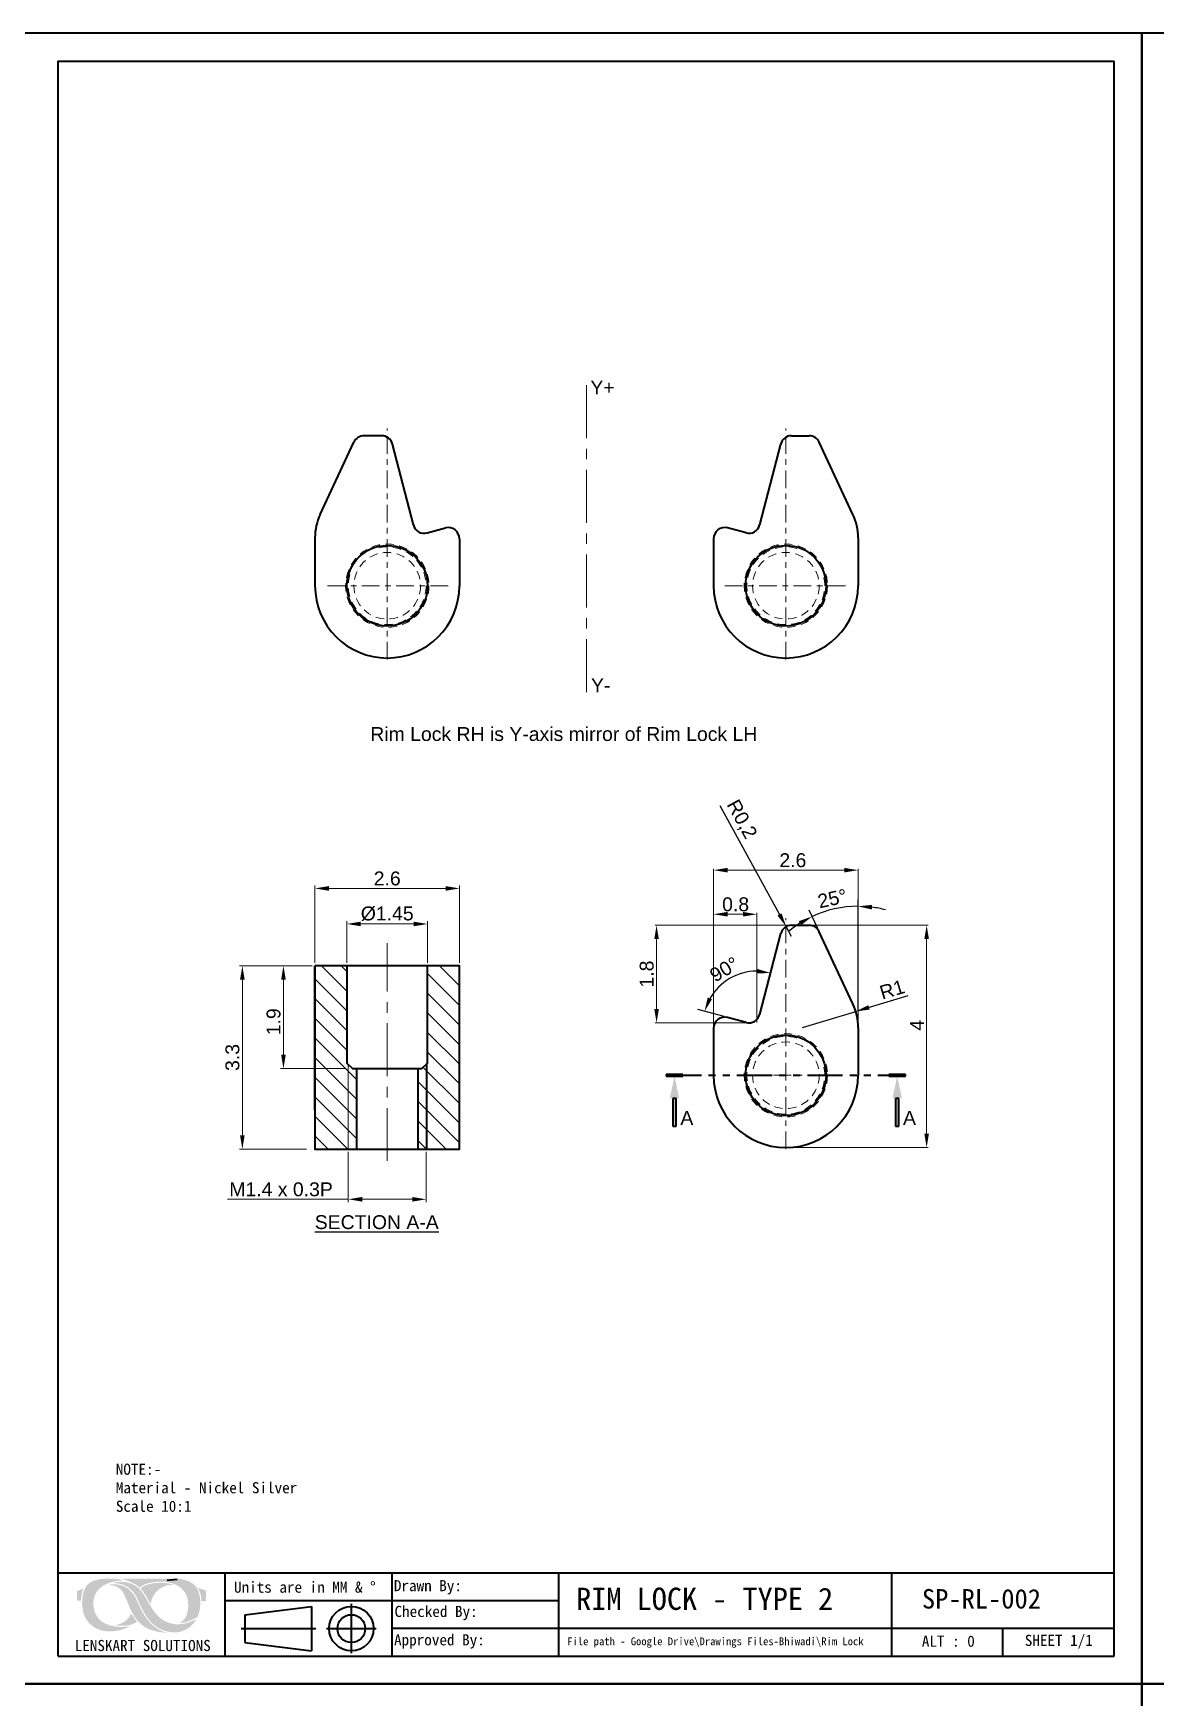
# Model space of a CAD drawing. Header units: millimetres. Extents: x 219 to 785, y 160 to 284.
# Drawn here: x 681.46 to 701.66, y 225.52 to 255.47 of the extents above; entities that cross this region are included whole.
import ezdxf
from ezdxf.enums import TextEntityAlignment as Align

# ---------------------------------------------------------------- set-up
doc = ezdxf.new("R2010")
doc.units = ezdxf.units.MM
for name, pattern in [('CENTER', [50.8, 31.75, -6.35, 6.35, -6.35]), ('HIDDEN', [0.075, 0.05, -0.025]), ('PHANTOM', [63.5, 31.75, -6.35, 6.35, -6.35, 6.35, -6.35])]:
    doc.linetypes.add(name, pattern=pattern)
doc.layers.get('0').update_dxf_attribs({"lineweight": 35})
for name, color, linetype, lineweight in [('Center line', 2, 'CENTER', 18), ('Dimension', 3, 'Continuous', 18), ('Hatch', 6, 'Continuous', 18), ('hidden line', 1, 'HIDDEN', 15), ('Section', 6, 'PHANTOM', 35), ('Text', 4, 'Continuous', 25), ('绘图层', 7, 'Continuous', 13)]:
    doc.layers.add(name, color=color, linetype=linetype, lineweight=lineweight)
doc.layers.add('图框-线条', color=7, linetype='Continuous')
doc.styles.get("Standard").update_dxf_attribs({"font": 'arial.ttf'})
doc.styles.add('宋体', font='SimSun.ttf')
doc.styles.add('样式 1', font='romant.shx')
doc.dimstyles.new('ISO-25', dxfattribs={"dimtxt": 2.5, "dimasz": 2.5, "dimexe": 1.25, "dimexo": 0.625, "dimtad": 1, "dimtxsty": 'Standard', "dimcen": 2.5, "dimadec": 0, "dimazin": 0, "dimtfac": 1, "dimtmove": 0, "dimatfit": 3, "dimfxl": 1, "dimarcsym": 0})
doc.dimstyles.new('ISO-25$0', dxfattribs={"dimtxt": 2.5, "dimasz": 2.5, "dimexe": 0.5, "dimexo": 1, "dimgap": 1, "dimtad": 0, "dimtih": 1, "dimtoh": 1, "dimdec": 1, "dimzin": 10, "dimdsep": 46, "dimlunit": 6, "dimtxsty": '样式 1', "dimcen": 0, "dimclrd": 256, "dimclre": 256, "dimclrt": 7, "dimazin": 0, "dimtfac": 1, "dimtdec": 1, "dimtofl": 0, "dimtmove": 0, "dimatfit": 0, "dimfxl": 1, "dimtolj": 1, "dimtzin": 10, "dimarcsym": 0})
doc.dimstyles.new('SIMPLEX', dxfattribs={"dimtxt": 2.5, "dimasz": 2.5, "dimexe": 0.5, "dimexo": 0.5, "dimgap": 0.5, "dimtad": 1, "dimzin": 0, "dimdsep": 46, "dimtxsty": 'Standard', "dimcen": 0, "dimclrd": 256, "dimclre": 256, "dimclrt": 256, "dimadec": 0, "dimazin": 0, "dimtm": 1e-09, "dimtfac": 0.75, "dimtofl": 0, "dimtmove": 0, "dimatfit": 3, "dimfxl": 1, "dimtzin": 0, "dimlwd": -1, "dimlwe": -1, "dimarcsym": 0})

# ---------------------------------------------------------------- blocks, each defined once
blk = doc.blocks.new('_FILLED')
at = {"color": 0, "linetype": 'ByBlock'}
blk.add_solid([(0, 0), (-1, 0.214), (-1, -0.214)], dxfattribs=at)
blk = doc.blocks.new('section arrow')
at = {"layer": 'Section'}
h = blk.add_hatch(color=256, dxfattribs=at)
h.dxf.hatch_style = 1
h.paths.add_polyline_path([(6987.516, 2336.116), (6987.516, 2336.053), (6988.016, 2336.053), (6988.016, 2336.116)])
h.paths.add_polyline_path([(6988.416, 2335.935), (6988.448, 2335.935), (6988.448, 2336.235), (6988.416, 2336.235)])
for points in [[(6988.016, 2336.116), (6987.516, 2336.116), (6987.516, 2336.053), (6988.016, 2336.053)], [(6988.448, 2335.935), (6988.448, 2336.235), (6988.416, 2336.235), (6988.416, 2335.935)]]:
    blk.add_lwpolyline(points, close=True, dxfattribs=at)
at = {"layer": 'Section', "xscale": 0.4, "yscale": 0.4, "zscale": 0.4}
blk.add_blockref('_FILLED', (6988.416, 2336.085), dxfattribs=at)
blk = doc.blocks.new('*D186')
at = {"layer": 'Defpoints', "color": 0, "transparency": 16777216}
for p in [(695.41, 239.421), (695.003, 235.421), (697.537, 235.421)]:
    blk.add_point(p, dxfattribs=at)
at = {"layer": 'Dimension', "transparency": 16777216}
for p, q in [((695.46, 239.421), (697.562, 239.421)), ((697.537, 239.171), (697.537, 235.671)), ((695.053, 235.421), (697.562, 235.421))]:
    blk.add_line(p, q, dxfattribs=at)
for points in [[(697.495, 239.171), (697.578, 239.171), (697.537, 239.421)], [(697.495, 235.671), (697.578, 235.671), (697.537, 235.421)]]:
    blk.add_solid(points, dxfattribs=at)
at = {"layer": 'Dimension', "transparency": 16777216, "insert": (697.362, 237.621), "char_height": 0.25, "attachment_point": 5, "rotation": 90}
blk.add_mtext('4', dxfattribs=at)
blk = doc.blocks.new('*D187')
at = {"layer": 'Defpoints', "color": 0, "transparency": 16777216}
for p in [(687.129, 235.392), (688.529, 235.392), (687.129, 234.49)]:
    blk.add_point(p, dxfattribs=at)
at = {"layer": 'Dimension', "transparency": 16777216}
for p, q in [((687.129, 235.342), (687.129, 234.44)), ((688.529, 235.342), (688.529, 234.44)), ((687.129, 234.49), (684.957, 234.49)), ((688.279, 234.49), (687.379, 234.49))]:
    blk.add_line(p, q, dxfattribs=at)
for points in [[(687.379, 234.532), (687.379, 234.448), (687.129, 234.49)], [(688.279, 234.532), (688.279, 234.448), (688.529, 234.49)]]:
    blk.add_solid(points, dxfattribs=at)
at = {"layer": 'Dimension', "transparency": 16777216, "insert": (685.918, 234.668), "char_height": 0.25, "attachment_point": 5}
blk.add_mtext('M1.4 x 0.3P', dxfattribs=at)
blk = doc.blocks.new('*D188')
at = {"layer": 'Defpoints', "color": 0, "transparency": 16777216}
for p in [(685.222, 238.692), (686.429, 238.692), (686.429, 235.392)]:
    blk.add_point(p, dxfattribs=at)
at = {"layer": 'Dimension', "transparency": 16777216}
for p, q in [((686.379, 238.692), (685.172, 238.692)), ((685.222, 235.642), (685.222, 238.442)), ((686.379, 235.392), (685.172, 235.392))]:
    blk.add_line(p, q, dxfattribs=at)
for points in [[(685.18, 238.442), (685.263, 238.442), (685.222, 238.692)], [(685.18, 235.642), (685.263, 235.642), (685.222, 235.392)]]:
    blk.add_solid(points, dxfattribs=at)
at = {"layer": 'Dimension', "transparency": 16777216, "insert": (685.044, 237.042), "char_height": 0.25, "attachment_point": 5, "rotation": 90}
blk.add_mtext('3.3', dxfattribs=at)
blk = doc.blocks.new('*D189')
at = {"layer": 'Defpoints', "color": 0, "transparency": 16777216}
for p in [(687.104, 239.444), (687.104, 238.692), (688.554, 238.692)]:
    blk.add_point(p, dxfattribs=at)
at = {"layer": 'Dimension', "transparency": 16777216}
for p, q in [((687.104, 238.742), (687.104, 239.494)), ((688.304, 239.444), (687.354, 239.444)), ((688.554, 238.742), (688.554, 239.494))]:
    blk.add_line(p, q, dxfattribs=at)
for points in [[(687.354, 239.486), (687.354, 239.403), (687.104, 239.444)], [(688.304, 239.486), (688.304, 239.403), (688.554, 239.444)]]:
    blk.add_solid(points, dxfattribs=at)
at = {"layer": 'Dimension', "transparency": 16777216, "insert": (687.829, 239.629), "char_height": 0.25, "attachment_point": 5}
blk.add_mtext('%%c1.45', dxfattribs=at)
blk = doc.blocks.new('*D190')
at = {"layer": 'Defpoints', "color": 0, "transparency": 16777216}
for p in [(686.529, 238.692), (685.961, 236.842), (687.129, 236.842)]:
    blk.add_point(p, dxfattribs=at)
at = {"layer": 'Dimension', "transparency": 16777216}
for p, q in [((686.479, 238.692), (685.911, 238.692)), ((685.961, 238.442), (685.961, 237.092)), ((687.079, 236.842), (685.911, 236.842))]:
    blk.add_line(p, q, dxfattribs=at)
for points in [[(685.92, 238.442), (686.003, 238.442), (685.961, 238.692)], [(685.92, 237.092), (686.003, 237.092), (685.961, 236.842)]]:
    blk.add_solid(points, dxfattribs=at)
at = {"layer": 'Dimension', "transparency": 16777216, "insert": (685.784, 237.684), "char_height": 0.25, "attachment_point": 5, "rotation": 90}
blk.add_mtext('1.9', dxfattribs=at)
blk = doc.blocks.new('*D191')
at = {"layer": 'Defpoints', "color": 0, "transparency": 16777216}
for p in [(689.129, 240.084), (686.529, 238.692), (689.129, 238.692)]:
    blk.add_point(p, dxfattribs=at)
at = {"layer": 'Dimension', "transparency": 16777216}
for p, q in [((686.529, 238.742), (686.529, 240.134)), ((686.779, 240.084), (688.879, 240.084)), ((689.129, 238.742), (689.129, 240.134))]:
    blk.add_line(p, q, dxfattribs=at)
for points in [[(686.779, 240.126), (686.779, 240.042), (686.529, 240.084)], [(688.879, 240.126), (688.879, 240.042), (689.129, 240.084)]]:
    blk.add_solid(points, dxfattribs=at)
at = {"layer": 'Dimension', "transparency": 16777216, "insert": (687.829, 240.262), "char_height": 0.25, "attachment_point": 5}
blk.add_mtext('2.6', dxfattribs=at)
blk = doc.blocks.new('*D193')
at = {"layer": 'Defpoints', "color": 0, "transparency": 16777216}
for p in [(695.105, 239.421), (692.676, 237.665), (694.338, 237.665)]:
    blk.add_point(p, dxfattribs=at)
at = {"layer": 'Dimension', "transparency": 16777216}
for p, q in [((695.055, 239.421), (692.651, 239.421)), ((692.676, 239.171), (692.676, 237.915)), ((694.288, 237.665), (692.651, 237.665))]:
    blk.add_line(p, q, dxfattribs=at)
for points in [[(692.635, 239.171), (692.718, 239.171), (692.676, 239.421)], [(692.635, 237.915), (692.718, 237.915), (692.676, 237.665)]]:
    blk.add_solid(points, dxfattribs=at)
at = {"layer": 'Dimension', "transparency": 16777216, "insert": (692.499, 238.543), "char_height": 0.25, "attachment_point": 5, "rotation": 90}
blk.add_mtext('1.8', dxfattribs=at)
blk = doc.blocks.new('*D194')
at = {"layer": 'Defpoints', "color": 0, "transparency": 16777216}
for p in [(694.481, 239.619), (693.703, 237.568), (694.481, 237.62)]:
    blk.add_point(p, dxfattribs=at)
at = {"layer": 'Dimension', "transparency": 16777216}
for p, q in [((693.703, 237.618), (693.703, 239.644)), ((693.953, 239.619), (694.231, 239.619)), ((694.481, 237.67), (694.481, 239.644))]:
    blk.add_line(p, q, dxfattribs=at)
for points in [[(693.953, 239.661), (693.953, 239.578), (693.703, 239.619)], [(694.231, 239.661), (694.231, 239.578), (694.481, 239.619)]]:
    blk.add_solid(points, dxfattribs=at)
at = {"layer": 'Dimension', "transparency": 16777216, "insert": (694.099, 239.797), "char_height": 0.25, "attachment_point": 5}
blk.add_mtext('0.8', dxfattribs=at)
blk = doc.blocks.new('*D192')
at = {"layer": 'Defpoints', "color": 0, "transparency": 16777216}
for p in [(696.303, 240.412), (693.703, 237.568), (696.303, 237.582)]:
    blk.add_point(p, dxfattribs=at)
at = {"layer": 'Dimension', "transparency": 16777216}
for p, q in [((693.703, 237.618), (693.703, 240.437)), ((693.953, 240.412), (696.053, 240.412)), ((696.303, 237.632), (696.303, 240.437))]:
    blk.add_line(p, q, dxfattribs=at)
for points in [[(693.953, 240.454), (693.953, 240.371), (693.703, 240.412)], [(696.053, 240.454), (696.053, 240.371), (696.303, 240.412)]]:
    blk.add_solid(points, dxfattribs=at)
at = {"layer": 'Dimension', "transparency": 16777216, "insert": (695.129, 240.59), "char_height": 0.25, "attachment_point": 5}
blk.add_mtext('2.6', dxfattribs=at)
blk = doc.blocks.new('*D195')
at = {"layer": 'Defpoints', "color": 0, "transparency": 16777216}
for p in [(696.02, 239.741), (695.603, 239.305), (696.21, 238.005), (696.303, 237.582), (696.303, 236.721)]:
    blk.add_point(p, dxfattribs=at)
at = {"layer": 'Dimension', "color": 0, "lineweight": -2, "transparency": 16777216}
for p, q in [((695.577, 239.362), (695.423, 239.692)), ((696.303, 237.867), (696.303, 239.887))]:
    blk.add_line(p, q, dxfattribs=at)
for start, end in [(90, 115), (75.358, 82.679), (122.321, 129.642)]:
    blk.add_arc((696.303, 237.804), 1.958, start, end, dxfattribs=at)
at = {"layer": 'Dimension', "color": 0, "transparency": 16777216}
for points in [[(696.55, 239.704), (696.556, 239.788), (696.303, 239.762)], [(695.237, 239.495), (695.277, 239.422), (695.476, 239.579)]]:
    blk.add_solid(points, dxfattribs=at)
at = {"layer": 'Dimension', "color": 0, "transparency": 16777216, "insert": (695.839, 239.901), "char_height": 0.25, "attachment_point": 5, "rotation": 12.5}
blk.add_mtext('25°', dxfattribs=at)
blk = doc.blocks.new('*D196')
at = {"layer": 'Defpoints', "color": 0, "transparency": 16777216}
for p in [(694.911, 239.271), (694.224, 238.56), (694.532, 237.815), (693.955, 237.761), (694.286, 237.672)]:
    blk.add_point(p, dxfattribs=at)
at = {"layer": 'Dimension', "color": 0, "lineweight": -2, "transparency": 16777216}
blk.add_line((693.895, 237.777), (693.419, 237.905), dxfattribs=at)
blk.add_arc((694.481, 237.62), 0.975, 90.1391, 150.2617, dxfattribs=at)
at = {"layer": 'Dimension', "color": 0, "transparency": 16777216}
for points in [[(694.484, 238.636), (694.473, 238.553), (694.727, 238.563)], [(693.673, 238.088), (693.596, 238.119), (693.54, 237.872)]]:
    blk.add_solid(points, dxfattribs=at)
at = {"layer": 'Dimension', "color": 0, "transparency": 16777216, "insert": (693.895, 238.627), "char_height": 0.25, "attachment_point": 5, "rotation": 30.2004}
blk.add_mtext('90°', dxfattribs=at)
blk = doc.blocks.new('*D197')
at = {"layer": 'Defpoints', "color": 0, "transparency": 16777216}
for p in [(695.009, 239.396), (695.105, 239.221)]:
    blk.add_point(p, dxfattribs=at)
at = {"layer": 'Dimension', "color": 0, "lineweight": -2, "transparency": 16777216}
for p, q in [((693.814, 241.577), (694.889, 239.616)), ((695.105, 239.221), (695.009, 239.396))]:
    blk.add_line(p, q, dxfattribs=at)
at = {"layer": 'Dimension', "color": 0, "transparency": 16777216}
blk.add_solid([(694.925, 239.636), (694.852, 239.596), (695.009, 239.396)], dxfattribs=at)
at = {"layer": 'Dimension', "color": 0, "transparency": 16777216, "insert": (694.197, 241.321), "char_height": 0.25, "attachment_point": 5, "rotation": 298.7015}
blk.add_mtext('R0,2', dxfattribs=at)
blk = doc.blocks.new('*D198')
at = {"layer": 'Defpoints', "color": 0, "transparency": 16777216}
for p in [(696.261, 237.871), (695.303, 237.582)]:
    blk.add_point(p, dxfattribs=at)
at = {"layer": 'Dimension', "color": 0, "lineweight": -2, "transparency": 16777216}
for p, q in [((697.199, 238.154), (696.5, 237.943)), ((695.303, 237.582), (696.261, 237.871))]:
    blk.add_line(p, q, dxfattribs=at)
at = {"layer": 'Dimension', "color": 0, "transparency": 16777216}
blk.add_solid([(696.488, 237.983), (696.512, 237.903), (696.261, 237.871)], dxfattribs=at)
at = {"layer": 'Dimension', "color": 0, "transparency": 16777216, "insert": (696.915, 238.265), "char_height": 0.25, "attachment_point": 5, "rotation": 16.7781}
blk.add_mtext('R1', dxfattribs=at)

msp = doc.modelspace()

# ---------------------------------------------------------------- hatches: boundary and pattern name
h = msp.add_hatch()
h.set_pattern_fill('ANGLE', color=256)
h.set_pattern_definition([(0, (283.408, 78.355), (0, 6.985), [5.08, -1.905]), (90, (283.408, 78.355), (-6.985, 4e-16), [5.08, -1.905])])
h.paths.add_polyline_path([(686.529, 235.392), (687.129, 235.392), (687.129, 236.917), (687.104, 236.942), (687.104, 238.692), (686.529, 238.692)])
h.paths.add_polyline_path([(688.554, 236.942), (688.529, 236.917), (688.529, 235.392), (689.129, 235.392), (689.129, 238.692), (688.554, 238.692)])
at = {"layer": 'Hatch'}
h = msp.add_hatch(dxfattribs=at)
h.set_pattern_fill('ANSI31', color=256, scale=2, angle=-90)
h.set_pattern_definition([(315, (523.77206, 669.56157), (0.1767767, 0.1767767), [])])
h.paths.add_polyline_path([(688.529, 235.392), (689.129, 235.392), (689.129, 238.692), (688.656, 238.692), (688.554, 238.692), (688.554, 236.942), (688.454, 236.842)])
h.paths.add_polyline_path([(686.529, 235.392), (687.129, 235.392), (687.104, 236.942), (687.104, 237.615), (687.104, 238.692), (686.779, 238.692), (686.529, 238.692)])
h.paths.add_polyline_path([(687.279, 236.842), (687.204, 236.842), (687.104, 236.942), (687.129, 235.392), (687.279, 235.392)])
h.paths.add_polyline_path([(688.454, 236.842), (688.379, 236.842), (688.379, 235.392), (688.529, 235.392)])
at = {"layer": '图框-线条', "lineweight": 0, "ltscale": 0.1}
h = msp.add_hatch(color=252, dxfattribs=at)
edge = h.paths.add_edge_path()
edge.add_spline(control_points=[(682.245, 227.441), (682.245, 227.441), (682.245, 227.269), (682.245, 227.269), (682.245, 227.269), (682.245, 227.269), (682.316, 227.269), (682.316, 227.269), (682.316, 227.269), (682.321, 227.31), (682.322, 227.344), (682.33, 227.384), (682.33, 227.384), (682.337, 227.419), (682.347, 227.454), (682.36, 227.485), (682.36, 227.485), (682.36, 227.485), (682.245, 227.441), (682.245, 227.441)], knot_values=[0, 0, 0, 0, 0.166667, 0.166667, 0.166667, 0.166667, 0.333333, 0.333333, 0.333333, 0.333333, 0.5, 0.5, 0.5, 0.5, 0.666667, 0.666667, 0.666667, 0.666667, 1, 1, 1, 1], degree=3, periodic=0)
edge = h.paths.add_edge_path()
edge.add_spline(control_points=[(684.485, 227.262), (684.485, 227.262), (684.566, 227.261), (684.566, 227.261), (684.566, 227.261), (684.566, 227.261), (684.566, 227.447), (684.566, 227.447), (684.566, 227.447), (684.566, 227.447), (684.425, 227.503), (684.425, 227.503), (684.425, 227.503), (684.439, 227.467), (684.455, 227.441), (684.466, 227.396), (684.466, 227.396), (684.478, 227.351), (684.481, 227.311), (684.485, 227.262)], knot_values=[0, 0, 0, 0, 0.166667, 0.166667, 0.166667, 0.166667, 0.333333, 0.333333, 0.333333, 0.333333, 0.5, 0.5, 0.5, 0.5, 0.666667, 0.666667, 0.666667, 0.666667, 1, 1, 1, 1], degree=3, periodic=0)
edge = h.paths.add_edge_path(flags=17)
edge.add_spline(control_points=[(682.937, 226.828), (682.95, 226.817), (683.032, 226.815), (683.047, 226.815), (683.047, 226.815), (683.135, 226.812), (683.267, 226.834), (683.324, 226.889), (683.324, 226.889), (683.319, 226.897), (683.316, 226.901), (683.31, 226.907), (683.31, 226.907), (683.31, 226.907), (683.223, 227.036), (683.223, 227.036), (683.223, 227.036), (683.202, 227.01), (683.193, 226.961), (683.113, 226.899), (683.113, 226.899), (683.066, 226.863), (683.01, 226.838), (682.937, 226.828)], knot_values=[0, 0, 0, 0, 0.142857, 0.142857, 0.142857, 0.142857, 0.285714, 0.285714, 0.285714, 0.285714, 0.428571, 0.428571, 0.428571, 0.428571, 0.571429, 0.571429, 0.571429, 0.571429, 0.714286, 0.714286, 0.714286, 0.714286, 1, 1, 1, 1], degree=3, periodic=0)
edge = h.paths.add_edge_path(flags=17)
edge.add_spline(control_points=[(683.392, 227.485), (683.397, 227.477), (683.398, 227.478), (683.404, 227.471), (683.404, 227.471), (683.469, 227.397), (683.562, 227.217), (683.574, 227.205), (683.574, 227.205), (683.58, 227.355), (683.705, 227.486), (683.829, 227.529), (683.829, 227.529), (683.893, 227.552), (683.928, 227.552), (684.001, 227.546), (684.001, 227.546), (683.977, 227.565), (683.876, 227.581), (683.851, 227.584), (683.851, 227.584), (683.729, 227.598), (683.554, 227.587), (683.446, 227.526), (683.446, 227.526), (683.429, 227.517), (683.398, 227.497), (683.392, 227.485)], knot_values=[0, 0, 0, 0, 0.125, 0.125, 0.125, 0.125, 0.25, 0.25, 0.25, 0.25, 0.375, 0.375, 0.375, 0.375, 0.5, 0.5, 0.5, 0.5, 0.625, 0.625, 0.625, 0.625, 0.75, 0.75, 0.75, 0.75, 1, 1, 1, 1], degree=3, periodic=0)
edge = h.paths.add_edge_path()
edge.add_spline(control_points=[(683.334, 227.25), (683.293, 227.342), (683.28, 227.367), (683.216, 227.436), (683.216, 227.436), (683.129, 227.53), (682.994, 227.577), (682.862, 227.559), (682.862, 227.559), (682.853, 227.558), (682.845, 227.557), (682.837, 227.555), (682.837, 227.555), (682.837, 227.555), (682.814, 227.548), (682.814, 227.548), (682.814, 227.548), (682.89, 227.544), (682.95, 227.533), (683.001, 227.495), (683.001, 227.495), (683.052, 227.457), (683.071, 227.426), (683.104, 227.36), (683.104, 227.36), (683.156, 227.252), (683.192, 227.131), (683.251, 227.03), (683.251, 227.03), (683.314, 226.924), (683.376, 226.846), (683.482, 226.784), (683.482, 226.784), (683.567, 226.734), (683.746, 226.687), (683.865, 226.692), (683.865, 226.692), (683.852, 226.698), (683.834, 226.701), (683.818, 226.705), (683.818, 226.705), (683.597, 226.773), (683.469, 226.961), (683.372, 227.166), (683.372, 227.166), (683.359, 227.194), (683.346, 227.222), (683.334, 227.25)], knot_values=[0, 0, 0, 0, 0.076923, 0.076923, 0.076923, 0.076923, 0.153846, 0.153846, 0.153846, 0.153846, 0.230769, 0.230769, 0.230769, 0.230769, 0.307692, 0.307692, 0.307692, 0.307692, 0.384615, 0.384615, 0.384615, 0.384615, 0.461538, 0.461538, 0.461538, 0.461538, 0.538462, 0.538462, 0.538462, 0.538462, 0.615385, 0.615385, 0.615385, 0.615385, 0.692308, 0.692308, 0.692308, 0.692308, 0.769231, 0.769231, 0.769231, 0.769231, 0.846154, 0.846154, 0.846154, 0.846154, 1, 1, 1, 1], degree=3, periodic=0)
edge = h.paths.add_edge_path()
edge.add_spline(control_points=[(684.396, 226.935), (684.393, 226.935), (684.311, 226.896), (684.294, 226.89), (684.294, 226.89), (684.259, 226.876), (684.217, 226.863), (684.178, 226.855), (684.178, 226.855), (684.08, 226.837), (684.009, 226.837), (683.916, 226.864), (683.916, 226.864), (683.757, 226.91), (683.665, 227.021), (683.59, 227.137), (683.59, 227.137), (683.458, 227.343), (683.404, 227.542), (683.15, 227.596), (683.15, 227.596), (683.107, 227.605), (683.055, 227.609), (683.01, 227.605), (683.01, 227.605), (682.98, 227.603), (682.908, 227.596), (682.886, 227.583), (682.886, 227.583), (682.998, 227.585), (683.086, 227.563), (683.165, 227.506), (683.165, 227.506), (683.331, 227.388), (683.336, 227.263), (683.422, 227.109), (683.422, 227.109), (683.464, 227.035), (683.494, 226.978), (683.551, 226.911), (683.551, 226.911), (683.67, 226.772), (683.796, 226.71), (683.99, 226.696), (683.99, 226.696), (684.084, 226.689), (684.178, 226.73), (684.24, 226.769), (684.24, 226.769), (684.283, 226.796), (684.316, 226.83), (684.348, 226.867), (684.348, 226.867), (684.365, 226.886), (684.383, 226.914), (684.396, 226.935)], knot_values=[0, 0, 0, 0, 0.066667, 0.066667, 0.066667, 0.066667, 0.133333, 0.133333, 0.133333, 0.133333, 0.2, 0.2, 0.2, 0.2, 0.266667, 0.266667, 0.266667, 0.266667, 0.333333, 0.333333, 0.333333, 0.333333, 0.4, 0.4, 0.4, 0.4, 0.466667, 0.466667, 0.466667, 0.466667, 0.533333, 0.533333, 0.533333, 0.533333, 0.6, 0.6, 0.6, 0.6, 0.666667, 0.666667, 0.666667, 0.666667, 0.733333, 0.733333, 0.733333, 0.733333, 0.8, 0.8, 0.8, 0.8, 0.866667, 0.866667, 0.866667, 0.866667, 1, 1, 1, 1], degree=3, periodic=0)
edge = h.paths.add_edge_path()
edge.add_spline(control_points=[(683.376, 227.501), (683.432, 227.545), (683.449, 227.559), (683.531, 227.582), (683.531, 227.582), (683.718, 227.634), (683.959, 227.62), (684.106, 227.505), (684.106, 227.505), (684.186, 227.442), (684.251, 227.331), (684.248, 227.177), (684.248, 227.177), (684.245, 227.062), (684.217, 226.952), (684.126, 226.886), (684.126, 226.886), (684.12, 226.881), (684.096, 226.866), (684.09, 226.864), (684.09, 226.864), (684.179, 226.859), (684.318, 226.919), (684.392, 226.961), (684.392, 226.961), (684.419, 226.976), (684.417, 226.974), (684.428, 227.006), (684.428, 227.006), (684.475, 227.132), (684.476, 227.307), (684.434, 227.43), (684.434, 227.43), (684.414, 227.486), (684.393, 227.516), (684.356, 227.552), (684.356, 227.552), (684.28, 227.629), (684.129, 227.664), (684.02, 227.664), (684.02, 227.664), (683.698, 227.664), (683.367, 227.667), (683.046, 227.664), (683.046, 227.664), (683.069, 227.654), (683.111, 227.644), (683.138, 227.634), (683.138, 227.634), (683.165, 227.624), (683.283, 227.569), (683.306, 227.555), (683.306, 227.555), (683.338, 227.535), (683.371, 227.505), (683.376, 227.501)], knot_values=[0, 0, 0, 0, 0.066667, 0.066667, 0.066667, 0.066667, 0.133333, 0.133333, 0.133333, 0.133333, 0.2, 0.2, 0.2, 0.2, 0.266667, 0.266667, 0.266667, 0.266667, 0.333333, 0.333333, 0.333333, 0.333333, 0.4, 0.4, 0.4, 0.4, 0.466667, 0.466667, 0.466667, 0.466667, 0.533333, 0.533333, 0.533333, 0.533333, 0.6, 0.6, 0.6, 0.6, 0.666667, 0.666667, 0.666667, 0.666667, 0.733333, 0.733333, 0.733333, 0.733333, 0.8, 0.8, 0.8, 0.8, 0.866667, 0.866667, 0.866667, 0.866667, 1, 1, 1, 1], degree=3, periodic=0)
edge = h.paths.add_edge_path()
edge.add_spline(control_points=[(683.198, 226.806), (683.184, 226.807), (683.158, 226.801), (683.142, 226.799), (683.142, 226.799), (682.885, 226.775), (682.581, 226.843), (682.544, 227.157), (682.544, 227.157), (682.527, 227.304), (682.573, 227.436), (682.69, 227.517), (682.69, 227.517), (682.808, 227.598), (682.925, 227.629), (683.098, 227.625), (683.098, 227.625), (683.098, 227.625), (683.029, 227.644), (683.029, 227.644), (683.029, 227.644), (682.876, 227.677), (682.647, 227.678), (682.512, 227.611), (682.512, 227.611), (682.436, 227.573), (682.394, 227.516), (682.364, 227.421), (682.364, 227.421), (682.315, 227.259), (682.329, 227.009), (682.451, 226.881), (682.451, 226.881), (682.466, 226.865), (682.474, 226.853), (682.492, 226.838), (682.492, 226.838), (682.511, 226.823), (682.515, 226.818), (682.539, 226.801), (682.539, 226.801), (682.697, 226.689), (682.902, 226.696), (683.082, 226.756), (683.082, 226.756), (683.103, 226.763), (683.124, 226.771), (683.143, 226.78), (683.143, 226.78), (683.155, 226.785), (683.191, 226.804), (683.198, 226.806)], knot_values=[0, 0, 0, 0, 0.071429, 0.071429, 0.071429, 0.071429, 0.142857, 0.142857, 0.142857, 0.142857, 0.214286, 0.214286, 0.214286, 0.214286, 0.285714, 0.285714, 0.285714, 0.285714, 0.357143, 0.357143, 0.357143, 0.357143, 0.428571, 0.428571, 0.428571, 0.428571, 0.5, 0.5, 0.5, 0.5, 0.571429, 0.571429, 0.571429, 0.571429, 0.642857, 0.642857, 0.642857, 0.642857, 0.714286, 0.714286, 0.714286, 0.714286, 0.785714, 0.785714, 0.785714, 0.785714, 0.857143, 0.857143, 0.857143, 0.857143, 1, 1, 1, 1], degree=3, periodic=0)

# ---------------------------------------------------------------- linework, layer by layer
for p, q in [((700.909, 226.271), (700.909, 254.971)), ((686.623, 246.814), (687.229, 248.114)), ((687.728, 248.23), (687.41, 248.23)), ((688.301, 246.624), (687.922, 248.08)), ((694.532, 246.624), (694.911, 248.08)), ((695.105, 248.23), (695.422, 248.23)), ((696.21, 246.814), (695.603, 248.114)), ((688.546, 246.481), (688.877, 246.57)), ((694.286, 246.481), (693.955, 246.57)), ((686.529, 246.391), (686.529, 245.53)), ((689.129, 246.377), (689.129, 245.53)), ((693.703, 246.377), (693.703, 245.53)), ((696.303, 246.391), (696.303, 245.53)), ((687.866, 244.43), (687.866, 244.43)), ((694.967, 244.43), (694.967, 244.43)), ((695.105, 239.421), (695.422, 239.421)), ((695.105, 239.421), (695.422, 239.421)), ((696.21, 238.005), (695.603, 239.305)), ((694.532, 237.815), (694.911, 239.271)), ((686.529, 236.092), (686.529, 238.692)), ((688.879, 238.692), (686.779, 238.692)), ((693.703, 237.568), (693.703, 236.721)), ((694.286, 237.672), (693.955, 237.761)), ((696.303, 237.582), (696.303, 236.721)), ((687.279, 236.842), (687.279, 235.392)), ((688.379, 236.842), (688.379, 235.392)), ((694.967, 235.621), (694.967, 235.621)), ((681.909, 227.771), (700.909, 227.771)), ((684.909, 227.771), (684.909, 226.271)), ((687.909, 227.771), (687.909, 226.271)), ((690.909, 227.771), (690.909, 226.771)), ((696.909, 226.271), (696.909, 227.771)), ((684.909, 227.271), (690.909, 227.271)), ((685.269, 227.015), (686.469, 227.165)), ((686.469, 227.165), (686.469, 226.365)), ((687.184, 226.321), (687.184, 227.21)), ((685.203, 226.765), (686.542, 226.765)), ((685.269, 227.015), (685.269, 226.515)), ((686.739, 226.765), (687.628, 226.765)), ((687.909, 226.771), (700.909, 226.771)), ((690.909, 226.771), (690.909, 226.271)), ((698.909, 226.271), (698.909, 226.771)), ((685.269, 226.515), (686.469, 226.365)), ((681.909, 226.271), (700.909, 226.271))]:
    msp.add_line(p, q)
at = {"color": 7}
msp.add_line((684.049, 227.65), (683.871, 227.628), dxfattribs=at)
for points in [[(680.409, 225.771), (701.409, 225.771), (701.409, 255.471), (680.409, 255.471)], [(701.409, 225.771), (722.409, 225.771), (722.409, 255.471), (701.409, 255.471)], [(686.529, 238.692), (686.529, 235.392), (689.129, 235.392), (689.129, 238.692)], [(680.409, 196.071), (701.409, 196.071), (701.409, 225.771), (680.409, 225.771)], [(701.409, 196.071), (722.409, 196.071), (722.409, 225.771), (701.409, 225.771)]]:
    msp.add_lwpolyline(points, close=True)
for points in [[(681.909, 226.271), (681.909, 254.971), (700.909, 254.971)], [(687.104, 238.692), (687.104, 236.942), (687.204, 236.842), (688.454, 236.842), (688.554, 236.942), (688.554, 238.692)]]:
    msp.add_lwpolyline(points)
for centre, radius in [((687.829, 245.53), 0.725), ((695.003, 245.53), 0.725), ((695.003, 236.721), 0.725), ((687.184, 226.765), 0.4), ((687.184, 226.765), 0.25)]:
    msp.add_circle(centre, radius)
for centre, radius, start, end in [((687.41, 248.03), 0.2, 90, 155), ((687.728, 248.03), 0.2, 14.5992, 90), ((695.105, 248.03), 0.2, 90, 165.4008), ((695.422, 248.03), 0.2, 25, 90), ((687.529, 246.391), 1, 155, 180), ((695.303, 246.391), 1, 0, 25), ((688.494, 246.674), 0.2, 194.5992, 285), ((688.929, 246.377), 0.2, 0, 105), ((693.903, 246.377), 0.2, 75, 180), ((694.338, 246.674), 0.2, 255, 345.4008), ((687.829, 245.53), 1.3, 180, 0), ((695.003, 245.53), 1.3, 180, 0), ((695.105, 239.221), 0.2, 90, 165.4008), ((695.105, 239.221), 0.2, 90, 165.4008), ((695.422, 239.221), 0.2, 25, 90), ((695.422, 239.221), 0.2, 25, 90), ((694.338, 237.865), 0.2, 255, 345.4008), ((695.303, 237.582), 1, 0, 25), ((693.903, 237.568), 0.2, 75, 180), ((695.003, 236.721), 1.3, 180, 0)]:
    msp.add_arc(centre, radius, start, end)
at = {"layer": 'Center line', "ltscale": 0.03}
for p, q in [((691.416, 243.615), (691.416, 249.224)), ((687.829, 235.18), (687.829, 239.097))]:
    msp.add_line(p, q, dxfattribs=at)
at = {"layer": 'Center line', "ltscale": 0.01}
for p, q in [((687.829, 244.201), (687.829, 248.357)), ((695.003, 244.201), (695.003, 248.357)), ((688.926, 245.53), (686.733, 245.53)), ((693.907, 245.53), (696.1, 245.53)), ((695.003, 235.392), (695.003, 239.548)), ((694.161, 236.721), (695.786, 236.721))]:
    msp.add_line(p, q, dxfattribs=at)
at = {"layer": 'Dimension'}
for p, q in [((687.129, 236.917), (687.129, 235.392)), ((688.529, 236.917), (688.529, 235.392))]:
    msp.add_line(p, q, dxfattribs=at)
at = {"layer": 'hidden line', "ltscale": 3}
for centre, radius in [((687.829, 245.53), 0.75), ((695.003, 245.53), 0.75), ((687.829, 245.53), 0.6), ((695.003, 245.53), 0.6), ((695.003, 236.721), 0.75), ((695.003, 236.721), 0.6)]:
    msp.add_circle(centre, radius, dxfattribs=at)
for centre, start, end in [((687.829, 245.53), 163.3985, 106.6015), ((695.003, 245.53), 73.3985, 16.6015), ((695.003, 236.721), 73.3985, 16.6015)]:
    msp.add_arc(centre, 0.7, start, end, dxfattribs=at)
at = {"layer": 'Section', "ltscale": 0.02}
msp.add_line((692.85, 236.721), (697.157, 236.721), dxfattribs=at)

# ---------------------------------------------------------------- block references
at = {"layer": 'Section', "rotation": 90}
for p in [(3029.084, -6751.711), (3033.092, -6751.711)]:
    msp.add_blockref('section arrow', p, dxfattribs=at)

# ---------------------------------------------------------------- texts
at = {"layer": 'Text'}
for s, p in [('Y+', (691.704, 249.097)), ('Y-', (691.671, 243.739)), ('Rim Lock RH is Y-axis mirror of Rim Lock LH', (691.007, 242.862)), ('A', (693.221, 235.954)), ('A', (697.228, 235.954))]:
    msp.add_text(s, height=0.25, dxfattribs=at).set_placement(p, align=Align.MIDDLE_CENTER)
at = {"layer": 'Text', "insert": (686.525, 234.204), "char_height": 0.25, "attachment_point": 1}
msp.add_mtext_dynamic_manual_height_columns('{\\LSECTION A-A}', width=4.57348, gutter_width=1, heights=[0], dxfattribs=at)
at = {"layer": '绘图层', "color": 7, "linetype": 'ByBlock', "lineweight": 9, "attachment_point": 5, "style": '宋体'}
for s, insert, char_height, width in [('\\pxql;{\\fNSimSun|b0|i0|c0|p49;NOTE:-\\PMaterial - Nickel Silver\\PScale 10:1}', (684.925, 229.298), 0.2, 3.96086), ('\\pxql;{\\fNSimSun|b0|i0|c0|p49;Units are in MM & %%D}', (686.599, 227.509), 0.2, 3.05443), ('\\pxql;{\\fNSimSun|b0|i0|c0|p49;Drawn By: }', (689.476, 227.509), 0.2, 3.05443), ('\\pxqc;{\\fNSimSun|b0|i0|c0|p49;RIM LOCK - TYPE 2}', (693.542, 227.298), 0.4, 5.26635), ('{\\fNSimSun|b0|i0|c0|p49;SP-RL-002}', (698.523, 227.298), 0.35, 4.64697), ('\\pxql;{\\fNSimSun|b0|i0|c0|p49;Checked By: }', (689.105, 227.045), 0.2, 2.29015), ('{\\fSimSun|b0|i0|c134|p2;LENSKART SOLUTIONS}', (683.429, 226.459), 0.2, 5.89745), ('\\pxql;{\\fNSimSun|b0|i0|c0|p49;Approved By:}', (689.097, 226.534), 0.2, 2.29015), ('\\pxql;{\\fNSimSun|b0|i0|c0|p49;File path - Google Drive\\\\Drawings Files-Bhiwadi\\\\Rim Lock}', (695.563, 226.513), 0.14, 8.989), ('{\\fNSimSun|b0|i0|c0|p49;ALT : 0}', (697.927, 226.537), 0.2, 1.72791), ('{\\fNSimSun|b0|i0|c0|p49;SHEET 1/1}', (699.915, 226.529), 0.2, 1.72791)]:
    msp.add_mtext(s, dxfattribs=dict(at, insert=insert, char_height=char_height, width=width))

# ---------------------------------------------------------------- dimensions: what is measured, and where the dimension line sits
at = {"layer": 'Dimension'}
dim = msp.add_radius_dim(center=(695.105, 239.221), mpoint=(695.009, 239.396), dimstyle='ISO-25', override={"dimscale": 0.1}, dxfattribs=at)
dim.commit()
dim.dimension.update_dxf_attribs({"geometry": '*D197', "text_midpoint": (694.011, 241.219), "dimtype": 164})
for base, p1, p2, dimstyle, override, picture, middle in [((696.303, 240.412), (693.703, 237.568), (696.303, 237.582), 'ISO-25$0', {"dimscale": 0.1, "dimexe": 0.25, "dimexo": 0.5, "dimgap": 0.5, "dimtad": 1, "dimtih": 0, "dimtoh": 0, "dimzin": 8, "dimlunit": 2, "dimtxsty": 'Standard', "dimclrt": 256, "dimtdec": 2, "dimatfit": 3, "dimtolj": 0, "dimtzin": 8, "dimlwd": 65535, "dimlwe": 65535}, '*D192', (695.129, 240.412)), ((694.481, 239.619), (693.703, 237.568), (694.481, 237.62), 'ISO-25$0', {"dimscale": 0.1, "dimexe": 0.25, "dimexo": 0.5, "dimgap": 0.5, "dimtad": 1, "dimtih": 0, "dimtoh": 0, "dimzin": 8, "dimlunit": 2, "dimtxsty": 'Standard', "dimclrt": 256, "dimtdec": 2, "dimatfit": 3, "dimtolj": 0, "dimtzin": 8, "dimlwd": 65535, "dimlwe": 65535}, '*D194', (694.099, 239.619)), ((687.104, 239.444), (688.554, 238.692), (687.104, 238.692), 'SIMPLEX', {"dimscale": 0.1, "dimpost": '%%c<>'}, '*D189', (687.829, 239.444))]:
    dim = msp.add_linear_dim(base=base, p1=p1, p2=p2, dimstyle=dimstyle, override=override, dxfattribs=at)
    dim.commit()
    dim.dimension.update_dxf_attribs({"geometry": picture, "text_midpoint": middle, "dimtype": 160})
dim = msp.add_linear_dim(base=(689.129, 240.084), p1=(686.529, 238.692), p2=(689.129, 238.692), dimstyle='SIMPLEX', override={"dimscale": 0.1, "dimdec": 1}, dxfattribs=at)
dim.commit()
dim.dimension.update_dxf_attribs({"geometry": '*D191', "text_midpoint": (687.829, 240.262)})
for base, line1, line2, picture, middle in [((696.02, 239.741), ((696.303, 237.582), (696.303, 236.721)), ((696.21, 238.005), (695.603, 239.305)), '*D195', (695.839, 239.901)), ((694.224, 238.56), ((694.532, 237.815), (694.911, 239.271)), ((694.286, 237.672), (693.955, 237.761)), '*D196', (693.895, 238.627))]:
    dim = msp.add_angular_dim_2l(base=base, line1=line1, line2=line2, dimstyle='ISO-25', override={"dimscale": 0.1, "dimdec": 1, "dimadec": 0}, dxfattribs=at)
    dim.commit()
    dim.dimension.update_dxf_attribs({"geometry": picture, "text_midpoint": middle})
dim = msp.add_linear_dim(base=(692.676, 237.665), p1=(695.105, 239.421), p2=(694.338, 237.665), angle=90, dimstyle='ISO-25$0', override={"dimscale": 0.1, "dimexe": 0.25, "dimexo": 0.5, "dimgap": 0.5, "dimtad": 1, "dimtih": 0, "dimtoh": 0, "dimzin": 8, "dimlunit": 2, "dimtxsty": 'Standard', "dimclrt": 256, "dimadec": 0, "dimtdec": 2, "dimatfit": 3, "dimtolj": 0, "dimtzin": 8, "dimlwd": 65535, "dimlwe": 65535}, dxfattribs=at)
dim.commit()
dim.dimension.update_dxf_attribs({"geometry": '*D193', "text_midpoint": (692.499, 238.543)})
for base, p1, p2, angle, dimstyle, override, picture, middle in [((697.537, 235.421), (695.41, 239.421), (695.003, 235.421), 90, 'ISO-25$0', {"dimscale": 0.1, "dimexe": 0.25, "dimexo": 0.5, "dimgap": 0.5, "dimtad": 1, "dimtih": 0, "dimtoh": 0, "dimdec": 2, "dimzin": 8, "dimlunit": 2, "dimtxsty": 'Standard', "dimclrt": 256, "dimtdec": 2, "dimatfit": 3, "dimtolj": 0, "dimtzin": 8, "dimlwd": 65535, "dimlwe": 65535}, '*D186', (697.537, 237.621)), ((685.222, 238.692), (686.429, 235.392), (686.429, 238.692), 90, 'SIMPLEX', {"dimscale": 0.1, "dimdec": 1}, '*D188', (685.222, 237.042)), ((685.961182165, 236.842059132), (686.529130886, 238.692059132), (687.129130886, 236.842059132), 270, 'SIMPLEX', {"dimscale": 0.1, "dimdec": 1}, '*D190', (685.961182165, 237.683749969))]:
    dim = msp.add_linear_dim(base=base, p1=p1, p2=p2, angle=angle, dimstyle=dimstyle, override=override, dxfattribs=at)
    dim.commit()
    dim.dimension.update_dxf_attribs({"geometry": picture, "text_midpoint": middle, "dimtype": 160})
dim = msp.add_radius_dim(center=(695.303, 237.582), mpoint=(696.261, 237.871), dimstyle='ISO-25', override={"dimscale": 0.1}, dxfattribs=at)
dim.commit()
dim.dimension.update_dxf_attribs({"geometry": '*D198', "text_midpoint": (696.915, 238.265)})
dim = msp.add_linear_dim(base=(687.129, 234.49), p1=(688.529, 235.392), p2=(687.129, 235.392), text='M<>', dimstyle='SIMPLEX', override={"dimscale": 0.1, "dimdec": 1, "dimpost": ' x 0.3P'}, dxfattribs=at)
dim.commit()
dim.dimension.update_dxf_attribs({"geometry": '*D187', "text_midpoint": (685.918, 234.49), "dimtype": 160})

doc.saveas('drawing.dxf')
